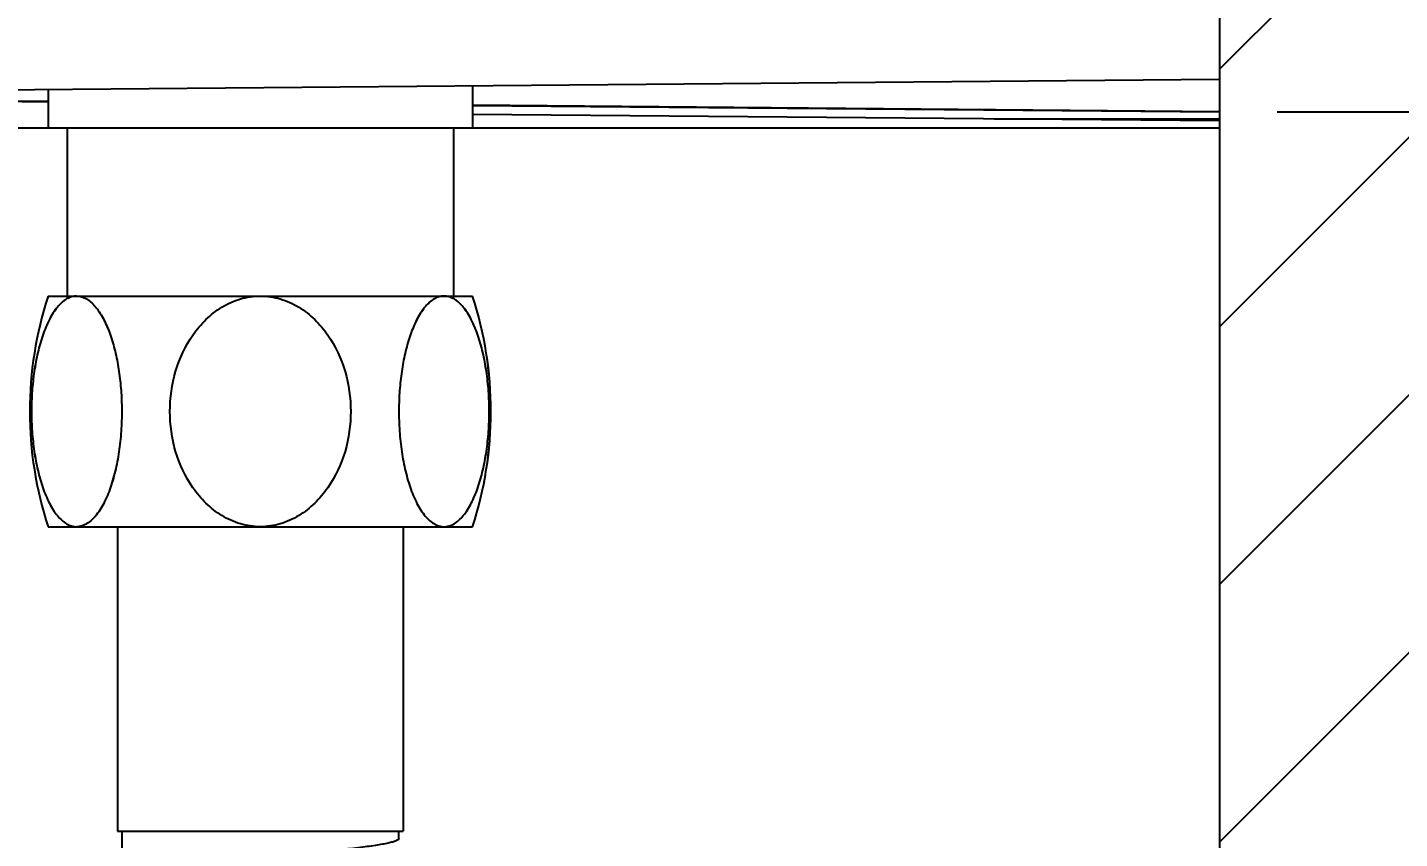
# Model space of a CAD drawing. Header units: millimetres. Extents: x 687 to 1107, y -116 to 478.
# Drawn here: x 1013.67 to 1028.54, y 116.18 to 124.97 of the extents above; entities that cross this region are included whole.
import ezdxf

# ---------------------------------------------------------------- set-up
doc = ezdxf.new("R2010")
doc.units = ezdxf.units.MM
doc.header["$LTSCALE"] = 0.1
doc.layers.add('DIM', color=3, linetype='Continuous')
doc.layers.add('hatch', color=2, linetype='Continuous')
doc.styles.get("Standard").update_dxf_attribs({"font": 'arial.ttf'})
doc.dimstyles.new('ISO-25', dxfattribs={"dimtxt": 2.5, "dimasz": 2.5, "dimexe": 1.25, "dimexo": 0.625, "dimtad": 1, "dimlfac": 5, "dimtxsty": 'Standard', "dimcen": 2.5, "dimadec": 0, "dimazin": 0, "dimtfac": 1, "dimtmove": 0, "dimatfit": 3, "dimfxl": 0, "dimarcsym": 0})

# ---------------------------------------------------------------- blocks, each defined once
blk = doc.blocks.new('*D64')
at = {"layer": 'Defpoints', "color": 0}
for p in [(1026.591, 147.816), (1049.643, 147.816), (1026.591, 124.054)]:
    blk.add_point(p, dxfattribs=at)
at = {"layer": 'DIM', "color": 0, "lineweight": -2}
for p, q in [((1027.216, 147.816), (1050.893, 147.816)), ((1049.643, 126.554), (1049.643, 145.316)), ((1027.216, 124.054), (1050.893, 124.054))]:
    blk.add_line(p, q, dxfattribs=at)
at = {"layer": 'DIM', "color": 0}
for points in [[(1049.226, 145.316), (1050.06, 145.316), (1049.643, 147.816)], [(1049.226, 126.554), (1050.06, 126.554), (1049.643, 124.054)]]:
    blk.add_solid(points, dxfattribs=at)
at = {"layer": 'DIM', "color": 0, "insert": (1047.379, 135.935), "char_height": 2.5, "attachment_point": 5, "rotation": 90}
blk.add_mtext('(119)', dxfattribs=at)

msp = doc.modelspace()

# ---------------------------------------------------------------- hatches: boundary and pattern name
at = {"layer": 'hatch'}
h = msp.add_hatch(dxfattribs=at)
h.set_pattern_fill('ANSI31', color=256, scale=0.622055)
h.set_pattern_definition([(45, (396.0338, -45.1784), (-1.3965525, 1.3965525), [])])
edge = h.paths.add_edge_path()
edge.add_line((1036.6289, 423.7026), (1026.591, 423.7026))
edge.add_line((1026.591, 423.7026), (1026.591, 142.7161))
edge.add_line((1026.591, 142.7161), (1026.5978, 142.7144))
edge.add_spline(control_points=[(1026.5978, 142.7144), (1026.644, 142.7032), (1026.7257, 142.6901), (1026.8384, 142.6901), (1026.9028, 142.6982), (1026.9324, 142.7035)], knot_values=[0, 0, 0, 0, 0.4237752, 0.7322165, 1, 1, 1, 1], degree=3, periodic=0)
edge.add_line((1026.6308, 142.7098), (1026.9642, 142.7098))
edge.add_arc((1026.7777, 143.5638), 0.8741, 280.19055, 282.31636, ccw=False)
edge.add_spline(control_points=[(1026.9324, 142.7035), (1026.9028, 142.6982), (1026.8384, 142.6901), (1026.7257, 142.6901), (1026.644, 142.7032), (1026.5978, 142.7144)], knot_values=[0, 0, 0, 0, 0.2677835, 0.5762248, 1, 1, 1, 1], degree=3, periodic=0)
edge.add_line((1026.591, 142.6783), (1026.591, 141.1223))
edge.add_line((1026.591, 141.1223), (1026.6308, 141.1223))
edge.add_spline(control_points=[(1026.9324, 141.1286), (1026.9028, 141.134), (1026.8384, 141.142), (1026.7257, 141.142), (1026.644, 141.1289), (1026.5978, 141.1177)], knot_values=[0, 0, 0, 0, 0.2677887, 0.5762346, 1, 1, 1, 1], degree=3, periodic=0)
edge.add_line((1027.8429, 141.2915), (1027.991, 141.2915))
edge.add_ellipse((1028.3244, 141.9161), major_axis=(0, -0.8), ratio=0.6666667, start_angle=218.68219, end_angle=321.31781, ccw=False)
edge.add_line((1027.5368, 142.7098), (1026.6308, 142.7098))
edge.add_spline(control_points=[(1026.5978, 142.7144), (1026.644, 142.7032), (1026.7257, 142.6901), (1026.8384, 142.6901), (1026.9028, 142.6982), (1026.9324, 142.7035)], knot_values=[0, 0, 0, 0, 0.4237752, 0.7322165, 1, 1, 1, 1], degree=3, periodic=0)
edge.add_arc((1026.7777, 143.5638), 0.8741, 280.19055, 282.31636)
edge.add_line((1026.9642, 142.7098), (1033.1911, 142.7098))
edge.add_line((1033.1911, 142.7098), (1033.1911, 141.1223))
edge.add_line((1033.1911, 141.1223), (1026.6308, 141.1223))
edge.add_spline(control_points=[(1026.9324, 141.1286), (1026.9028, 141.134), (1026.8384, 141.142), (1026.7257, 141.142), (1026.644, 141.1289), (1026.5978, 141.1177)], knot_values=[0, 0, 0, 0, 0.2677887, 0.5762346, 1, 1, 1, 1], degree=3, periodic=0)
edge.add_line((1026.5978, 141.1177), (1026.591, 141.116))
edge.add_line((1026.591, 141.116), (1026.591, 130.7158))
edge.add_line((1026.591, 130.7158), (1026.5978, 130.7141))
edge.add_spline(control_points=[(1026.5978, 130.7141), (1026.644, 130.7029), (1026.7257, 130.6898), (1026.8384, 130.6898), (1026.9028, 130.6979), (1026.9324, 130.7032)], knot_values=[0, 0, 0, 0, 0.4237752, 0.7322165, 1, 1, 1, 1], degree=3, periodic=0)
edge.add_line((1026.6308, 130.7095), (1026.9642, 130.7095))
edge.add_arc((1026.7777, 131.5635), 0.8741, 280.19055, 282.31636, ccw=False)
edge.add_spline(control_points=[(1026.9324, 130.7032), (1026.9028, 130.6979), (1026.8384, 130.6898), (1026.7257, 130.6898), (1026.644, 130.7029), (1026.5978, 130.7141)], knot_values=[0, 0, 0, 0, 0.2677835, 0.5762248, 1, 1, 1, 1], degree=3, periodic=0)
edge.add_line((1026.591, 130.6781), (1026.591, 129.122))
edge.add_line((1026.591, 129.122), (1026.6308, 129.122))
edge.add_spline(control_points=[(1026.9324, 129.1284), (1026.9028, 129.1337), (1026.8384, 129.1418), (1026.7257, 129.1417), (1026.644, 129.1286), (1026.5978, 129.1174)], knot_values=[0, 0, 0, 0, 0.2677887, 0.5762346, 1, 1, 1, 1], degree=3, periodic=0)
edge.add_line((1027.8429, 129.2913), (1027.991, 129.2913))
edge.add_ellipse((1028.3244, 129.9158), major_axis=(0, -0.8), ratio=0.6666667, start_angle=218.68219, end_angle=321.31781, ccw=False)
edge.add_line((1027.5368, 130.7095), (1026.6308, 130.7095))
edge.add_spline(control_points=[(1026.5978, 130.7141), (1026.644, 130.7029), (1026.7257, 130.6898), (1026.8384, 130.6898), (1026.9028, 130.6979), (1026.9324, 130.7032)], knot_values=[0, 0, 0, 0, 0.4237752, 0.7322165, 1, 1, 1, 1], degree=3, periodic=0)
edge.add_arc((1026.7777, 131.5635), 0.8741, 280.19055, 282.31636)
edge.add_line((1026.9642, 130.7095), (1033.1911, 130.7095))
edge.add_line((1033.1911, 130.7095), (1033.1911, 129.122))
edge.add_line((1033.1911, 129.122), (1026.6308, 129.122))
edge.add_spline(control_points=[(1026.9324, 129.1284), (1026.9028, 129.1337), (1026.8384, 129.1418), (1026.7257, 129.1417), (1026.644, 129.1286), (1026.5978, 129.1174)], knot_values=[0, 0, 0, 0, 0.2677887, 0.5762346, 1, 1, 1, 1], degree=3, periodic=0)
edge.add_line((1026.5978, 129.1174), (1026.591, 129.1158))
edge.add_line((1026.591, 129.1158), (1026.591, -59.5354))
edge.add_line((1026.591, -59.5354), (1036.6289, -59.5354))
edge.add_line((1036.6289, -59.5354), (1036.6289, 423.7026))

# ---------------------------------------------------------------- linework, layer by layer
for p, q in [((1026.591, 423.7026), (1026.591, -59.5354)), ((1026.591, 124.4047), (1008.1731, 124.2439)), ((1026.5909, 124.4046), (1008.1731, 124.2439)), ((1013.8907, 124.1644), (1007.8798, 124.2169)), ((1013.8907, 124.2938), (1013.8907, 123.8757)), ((1013.8907, 124.2938), (1013.8907, 123.8757)), ((1013.8907, 124.2938), (1013.8907, 123.8756)), ((1013.8907, 124.2938), (1013.8907, 123.8756)), ((1018.4908, 124.334), (1018.4908, 123.8757)), ((1018.4908, 124.334), (1018.4908, 123.8757)), ((1018.4908, 124.3339), (1018.4908, 123.8756)), ((1018.4908, 124.3339), (1018.4908, 123.8756)), ((1013.8907, 124.1594), (1007.8521, 124.2121)), ((1026.5909, 124.0536), (1018.4908, 124.1243)), ((1026.591, 124.0486), (1018.4908, 124.1193)), ((1026.5909, 123.9539), (1018.4908, 124.0246)), ((1024.1455, 123.9753), (1026.5909, 123.9753)), ((1026.5909, 123.8756), (1007.0391, 123.8756)), ((1018.4908, 123.8757), (1013.8907, 123.8757)), ((1014.0957, 123.8757), (1014.0957, 122.0556)), ((1014.0957, 123.8756), (1014.0957, 122.0555)), ((1018.2858, 123.8757), (1018.2858, 122.0556)), ((1018.2858, 123.8756), (1018.2858, 122.0555)), ((1013.8907, 122.0556), (1018.4908, 122.0556)), ((1013.8907, 122.0555), (1018.4908, 122.0555)), ((1013.8907, 119.5556), (1018.4908, 119.5556)), ((1013.8907, 119.5555), (1018.4908, 119.5555)), ((1014.6407, 119.5556), (1014.6407, 116.2555)), ((1014.6407, 119.5555), (1014.6407, 116.2554)), ((1017.7407, 119.5555), (1017.7407, 116.2554)), ((1017.7408, 119.5556), (1017.7408, 116.2555)), ((1014.6407, 116.2555), (1017.7408, 116.2555)), ((1014.6407, 116.2554), (1017.7407, 116.2554)), ((1014.6907, 116.2555), (1014.6907, 115.7755)), ((1014.6907, 116.2554), (1014.6907, 115.7754)), ((1017.6907, 116.1754), (1017.6907, 116.2554)), ((1017.6908, 116.1755), (1017.6908, 116.2555))]:
    msp.add_line(p, q)
for centre, start, end in [((1017.697, 120.8056), 161.81945, 198.18055), ((1017.697, 120.8055), 161.81945, 198.18055), ((1014.6845, 120.8056), 341.81945, 18.18055), ((1014.6844, 120.8055), 341.81945, 18.18055)]:
    msp.add_arc(centre, 4.0063, start, end)
for points, knots in [([(1014.1988, 122.0556), (1014.1804, 122.0556), (1014.1423, 122.0499), (1014.0878, 122.0252), (1014.0362, 121.9862), (1013.9879, 121.9346), (1013.9431, 121.872), (1013.8868, 121.7729), (1013.828, 121.6298), (1013.7746, 121.4409), (1013.7367, 121.2368), (1013.714, 121.0234), (1013.7064, 120.8056), (1013.714, 120.5877), (1013.7367, 120.3743), (1013.7746, 120.1702), (1013.828, 119.9813), (1013.8868, 119.8383), (1013.9431, 119.7392), (1013.9879, 119.6765), (1014.0362, 119.6249), (1014.0878, 119.5859), (1014.1423, 119.5613), (1014.1804, 119.5556), (1014.1988, 119.5556)], [0, 0, 0, 0, 0.0193165, 0.0397617, 0.0621062, 0.0867109, 0.1136022, 0.1426285, 0.2060937, 0.2751866, 0.3481415, 0.4234963, 0.5000001, 0.5765039, 0.6518586, 0.7248135, 0.7939064, 0.8573716, 0.8863978, 0.9132892, 0.9378938, 0.9602383, 0.9806835, 1, 1, 1, 1]), ([(1014.1988, 122.0555), (1014.1804, 122.0555), (1014.1423, 122.0498), (1014.0878, 122.0252), (1014.0362, 121.9862), (1013.9879, 121.9346), (1013.9431, 121.8719), (1013.8868, 121.7728), (1013.8279, 121.6298), (1013.7746, 121.4409), (1013.7366, 121.2368), (1013.7139, 121.0234), (1013.7064, 120.8055), (1013.7139, 120.5877), (1013.7366, 120.3743), (1013.7746, 120.1702), (1013.8279, 119.9813), (1013.8868, 119.8382), (1013.9431, 119.7391), (1013.9879, 119.6765), (1014.0362, 119.6249), (1014.0878, 119.5859), (1014.1423, 119.5612), (1014.1804, 119.5555), (1014.1988, 119.5555)], [0, 0, 0, 0, 0.0193165, 0.0397617, 0.0621062, 0.0867109, 0.1136022, 0.1426285, 0.2060937, 0.2751866, 0.3481415, 0.4234963, 0.5000001, 0.5765039, 0.6518586, 0.7248135, 0.7939064, 0.8573716, 0.8863978, 0.9132892, 0.9378938, 0.9602383, 0.9806835, 1, 1, 1, 1]), ([(1014.2008, 122.0556), (1014.2185, 122.0554), (1014.2549, 122.0498), (1014.3071, 122.0267), (1014.3567, 121.9903), (1014.4034, 121.9422), (1014.4468, 121.8838), (1014.5018, 121.7911), (1014.5599, 121.6569), (1014.6137, 121.479), (1014.6532, 121.286), (1014.6788, 121.0833), (1014.6864, 120.9453), (1014.688, 120.8756)], [0, 0, 0, 0, 0.038984, 0.0801416, 0.1249168, 0.1740297, 0.2275804, 0.2853266, 0.411606, 0.5493165, 0.6950888, 0.8461146, 1, 1, 1, 1]), ([(1014.2008, 122.0555), (1014.2184, 122.0554), (1014.2548, 122.0497), (1014.307, 122.0266), (1014.3567, 121.9902), (1014.4033, 121.9421), (1014.4468, 121.8837), (1014.5018, 121.7911), (1014.5599, 121.6568), (1014.6136, 121.4789), (1014.6532, 121.2859), (1014.6787, 121.0832), (1014.6864, 120.9452), (1014.6879, 120.8755)], [0, 0, 0, 0, 0.038984, 0.0801416, 0.1249168, 0.1740297, 0.2275804, 0.2853266, 0.411606, 0.5493165, 0.6950888, 0.8461146, 1, 1, 1, 1]), ([(1016.1908, 119.5556), (1016.1542, 119.5556), (1016.0809, 119.5609), (1015.9378, 119.5923), (1015.7693, 119.6683), (1015.5957, 119.8049), (1015.4071, 120.0295), (1015.2515, 120.367), (1015.1906, 120.8056), (1015.2515, 121.2442), (1015.4071, 121.5816), (1015.5957, 121.8063), (1015.7693, 121.9428), (1015.9378, 122.0188), (1016.0809, 122.0503), (1016.1542, 122.0556), (1016.1908, 122.0556)], [0, 0, 0, 0, 0.0313175, 0.0626461, 0.1251588, 0.1877073, 0.2502846, 0.3750831, 0.4999997, 0.6249152, 0.7497139, 0.8122921, 0.8748409, 0.9373525, 0.9686816, 1, 1, 1, 1]), ([(1016.1907, 119.5555), (1016.1542, 119.5555), (1016.0809, 119.5609), (1015.9378, 119.5923), (1015.7693, 119.6683), (1015.5957, 119.8048), (1015.4071, 120.0295), (1015.2515, 120.3669), (1015.1906, 120.8055), (1015.2515, 121.2441), (1015.4071, 121.5816), (1015.5957, 121.8062), (1015.7693, 121.9428), (1015.9378, 122.0188), (1016.0809, 122.0502), (1016.1542, 122.0555), (1016.1907, 122.0555)], [0, 0, 0, 0, 0.0313175, 0.0626461, 0.1251588, 0.1877073, 0.2502846, 0.3750831, 0.4999997, 0.6249152, 0.7497139, 0.8122921, 0.8748409, 0.9373525, 0.9686816, 1, 1, 1, 1]), ([(1016.1907, 122.0555), (1016.2273, 122.0555), (1016.3005, 122.0502), (1016.4436, 122.0188), (1016.6121, 121.9428), (1016.7857, 121.8062), (1016.9744, 121.5816), (1017.13, 121.2441), (1017.1908, 120.8055), (1017.13, 120.3669), (1016.9744, 120.0295), (1016.7857, 119.8048), (1016.6121, 119.6683), (1016.4436, 119.5923), (1016.3005, 119.5609), (1016.2273, 119.5555), (1016.1907, 119.5555)], [0, 0, 0, 0, 0.0313176, 0.0626461, 0.1251588, 0.1877073, 0.2502846, 0.3750829, 0.4999995, 0.6249151, 0.749714, 0.8122921, 0.8748409, 0.9373525, 0.9686816, 1, 1, 1, 1]), ([(1016.1908, 122.0556), (1016.2273, 122.0556), (1016.3006, 122.0503), (1016.4437, 122.0188), (1016.6122, 121.9428), (1016.7858, 121.8063), (1016.9744, 121.5816), (1017.13, 121.2442), (1017.1909, 120.8056), (1017.13, 120.367), (1016.9744, 120.0296), (1016.7858, 119.8049), (1016.6122, 119.6683), (1016.4437, 119.5923), (1016.3006, 119.5609), (1016.2273, 119.5556), (1016.1908, 119.5556)], [0, 0, 0, 0, 0.0313176, 0.0626461, 0.1251588, 0.1877073, 0.2502846, 0.3750829, 0.4999995, 0.6249151, 0.749714, 0.8122921, 0.8748409, 0.9373525, 0.9686816, 1, 1, 1, 1]), ([(1018.1827, 122.0556), (1018.165, 122.0556), (1018.1285, 122.0503), (1018.0761, 122.0276), (1018.0262, 121.9916), (1017.9794, 121.9437), (1017.9357, 121.8854), (1017.8805, 121.7928), (1017.8221, 121.6584), (1017.7682, 121.4803), (1017.7284, 121.2869), (1017.7028, 121.0837), (1017.6951, 120.9454), (1017.6935, 120.8756)], [0, 0, 0, 0, 0.0389767, 0.0800694, 0.1247561, 0.1737832, 0.2272642, 0.2849626, 0.4112121, 0.5489655, 0.6948322, 0.8459798, 1, 1, 1, 1]), ([(1018.1826, 122.0555), (1018.1649, 122.0555), (1018.1284, 122.0503), (1018.076, 122.0276), (1018.0262, 121.9915), (1017.9793, 121.9436), (1017.9357, 121.8853), (1017.8805, 121.7927), (1017.8221, 121.6584), (1017.7681, 121.4802), (1017.7284, 121.2868), (1017.7027, 121.0837), (1017.695, 120.9454), (1017.6935, 120.8755)], [0, 0, 0, 0, 0.0389767, 0.0800694, 0.1247561, 0.1737832, 0.2272642, 0.2849626, 0.4112121, 0.5489655, 0.6948322, 0.8459798, 1, 1, 1, 1]), ([(1018.1826, 119.5555), (1018.201, 119.5555), (1018.2392, 119.5612), (1018.2937, 119.5859), (1018.3453, 119.6249), (1018.3936, 119.6765), (1018.4383, 119.7391), (1018.4947, 119.8382), (1018.5535, 119.9813), (1018.6068, 120.1702), (1018.6448, 120.3743), (1018.6675, 120.5877), (1018.6751, 120.8055), (1018.6675, 121.0234), (1018.6448, 121.2368), (1018.6068, 121.4409), (1018.5535, 121.6298), (1018.4947, 121.7728), (1018.4383, 121.8719), (1018.3936, 121.9346), (1018.3453, 121.9862), (1018.2937, 122.0252), (1018.2392, 122.0498), (1018.201, 122.0555), (1018.1826, 122.0555)], [0, 0, 0, 0, 0.0193165, 0.0397617, 0.0621061, 0.0867108, 0.1136021, 0.1426284, 0.2060936, 0.2751865, 0.3481415, 0.4234963, 0.5000001, 0.576504, 0.6518587, 0.7248137, 0.7939067, 0.8573718, 0.8863981, 0.9132894, 0.937894, 0.9602384, 0.9806836, 1, 1, 1, 1]), ([(1018.1827, 119.5556), (1018.2011, 119.5556), (1018.2392, 119.5613), (1018.2937, 119.5859), (1018.3453, 119.6249), (1018.3936, 119.6765), (1018.4384, 119.7392), (1018.4947, 119.8383), (1018.5535, 119.9813), (1018.6069, 120.1702), (1018.6448, 120.3743), (1018.6675, 120.5877), (1018.6751, 120.8056), (1018.6675, 121.0234), (1018.6448, 121.2368), (1018.6069, 121.4409), (1018.5535, 121.6298), (1018.4947, 121.7729), (1018.4384, 121.872), (1018.3936, 121.9346), (1018.3453, 121.9862), (1018.2937, 122.0252), (1018.2392, 122.0499), (1018.2011, 122.0556), (1018.1827, 122.0556)], [0, 0, 0, 0, 0.0193165, 0.0397617, 0.0621061, 0.0867108, 0.1136021, 0.1426284, 0.2060936, 0.2751865, 0.3481415, 0.4234963, 0.5000001, 0.576504, 0.6518587, 0.7248137, 0.7939067, 0.8573718, 0.8863981, 0.9132894, 0.937894, 0.9602384, 0.9806836, 1, 1, 1, 1]), ([(1014.688, 120.8756), (1014.6897, 120.7996), (1014.6876, 120.6483), (1014.6681, 120.4249), (1014.6322, 120.2102), (1014.5797, 120.0105), (1014.5205, 119.8586), (1014.4632, 119.7529), (1014.4174, 119.6859), (1014.3677, 119.6305), (1014.3143, 119.5885), (1014.2578, 119.5618), (1014.218, 119.5556), (1014.1988, 119.5556)], [0, 0, 0, 0, 0.151917, 0.3021371, 0.4480533, 0.5866511, 0.7142671, 0.7726885, 0.8267966, 0.8762201, 0.9209501, 0.9616766, 1, 1, 1, 1]), ([(1014.6879, 120.8755), (1014.6896, 120.7995), (1014.6875, 120.6483), (1014.6681, 120.4248), (1014.6321, 120.2101), (1014.5796, 120.0105), (1014.5205, 119.8586), (1014.4632, 119.7529), (1014.4174, 119.6858), (1014.3677, 119.6304), (1014.3143, 119.5884), (1014.2577, 119.5617), (1014.218, 119.5555), (1014.1988, 119.5555)], [0, 0, 0, 0, 0.151917, 0.3021371, 0.4480533, 0.5866511, 0.7142671, 0.7726885, 0.8267966, 0.8762201, 0.9209501, 0.9616766, 1, 1, 1, 1]), ([(1017.6935, 120.8756), (1017.6918, 120.7996), (1017.6939, 120.6483), (1017.7134, 120.4249), (1017.7493, 120.2102), (1017.8018, 120.0105), (1017.861, 119.8586), (1017.9183, 119.7529), (1017.9641, 119.6859), (1018.0138, 119.6305), (1018.0672, 119.5885), (1018.1237, 119.5618), (1018.1635, 119.5556), (1018.1827, 119.5556)], [0, 0, 0, 0, 0.151919, 0.3021406, 0.4480597, 0.5866575, 0.7142695, 0.7726894, 0.8267968, 0.8762202, 0.92095, 0.9616763, 1, 1, 1, 1]), ([(1017.6935, 120.8755), (1017.6918, 120.7995), (1017.6939, 120.6483), (1017.7134, 120.4248), (1017.7493, 120.2101), (1017.8018, 120.0104), (1017.8609, 119.8586), (1017.9182, 119.7528), (1017.9641, 119.6858), (1018.0138, 119.6304), (1018.0671, 119.5884), (1018.1237, 119.5617), (1018.1634, 119.5555), (1018.1826, 119.5555)], [0, 0, 0, 0, 0.151919, 0.3021406, 0.4480597, 0.5866575, 0.7142695, 0.7726894, 0.8267968, 0.8762202, 0.92095, 0.9616763, 1, 1, 1, 1]), ([(1017.6907, 116.1754), (1017.6907, 116.1706), (1017.6846, 116.163), (1017.6738, 116.156), (1017.661, 116.1498), (1017.6448, 116.1436), (1017.6165, 116.1348), (1017.5724, 116.1241), (1017.5096, 116.1118), (1017.4341, 116.0995), (1017.3466, 116.0872), (1017.2087, 116.0699), (1017.0136, 116.0488), (1016.7575, 116.0244), (1016.4797, 116), (1016.2883, 115.9837), (1016.1907, 115.9754)], [0, 0, 0, 0, 0.0094779, 0.0166787, 0.0259059, 0.0372669, 0.0507977, 0.0843757, 0.1265088, 0.176871, 0.2350297, 0.3004551, 0.4506033, 0.6216685, 0.8071562, 1, 1, 1, 1]), ([(1017.6908, 116.1755), (1017.6908, 116.1707), (1017.6847, 116.163), (1017.6738, 116.156), (1017.661, 116.1498), (1017.6449, 116.1437), (1017.6165, 116.1348), (1017.5724, 116.1241), (1017.5096, 116.1119), (1017.4341, 116.0996), (1017.3467, 116.0872), (1017.2088, 116.0699), (1017.0136, 116.0489), (1016.7575, 116.0245), (1016.4797, 116), (1016.2883, 115.9838), (1016.1908, 115.9755)], [0, 0, 0, 0, 0.0094779, 0.0166787, 0.0259059, 0.0372669, 0.0507977, 0.0843757, 0.1265088, 0.176871, 0.2350297, 0.3004551, 0.4506033, 0.6216685, 0.8071562, 1, 1, 1, 1])]:
    msp.add_open_spline(points, degree=3, knots=knots)

# ---------------------------------------------------------------- dimensions: what is measured, and where the dimension line sits
at = {"layer": 'DIM'}
dim = msp.add_linear_dim(base=(1049.6432, 147.8162), p1=(1026.5909, 124.0536), p2=(1026.591, 147.8162), angle=90, text='(119)', dimstyle='ISO-25', dxfattribs=at)
dim.commit()
dim.dimension.update_dxf_attribs({"geometry": '*D64', "text_midpoint": (1047.3793, 135.9349)})

doc.saveas('drawing.dxf')
